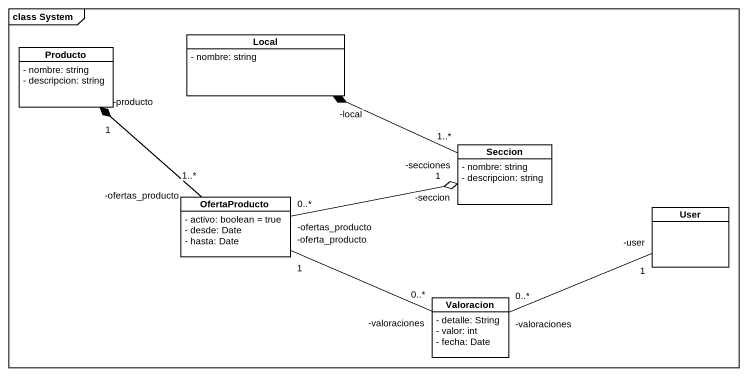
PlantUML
@startuml
mainframe class System
hide circle
hide empty members
skinparam classAttributeIconSize 0
class Local {
  - nombre: string
}
class Producto {
  - nombre: string
  - descripcion: string
}
class Seccion {
  - nombre: string
  - descripcion: string
}
class OfertaProducto {
  - activo: boolean = true
  - desde: Date
  - hasta: Date
}
class User
class Valoracion {
  - detalle: String
  - valor: int
  - fecha: Date
}
Seccion "-secciones\n1..*" -left-* "-local" Local
OfertaProducto "-ofertas_producto\n1..*" -up-* "-producto\n1" Producto
OfertaProducto "-ofertas_producto\n0..*" -right-o "-seccion\n1" Seccion
OfertaProducto "-oferta_producto\n1" -right- "-valoraciones\n0..*" Valoracion
User "-user\n1" -left- "-valoraciones\n0..*" Valoracion
@enduml
